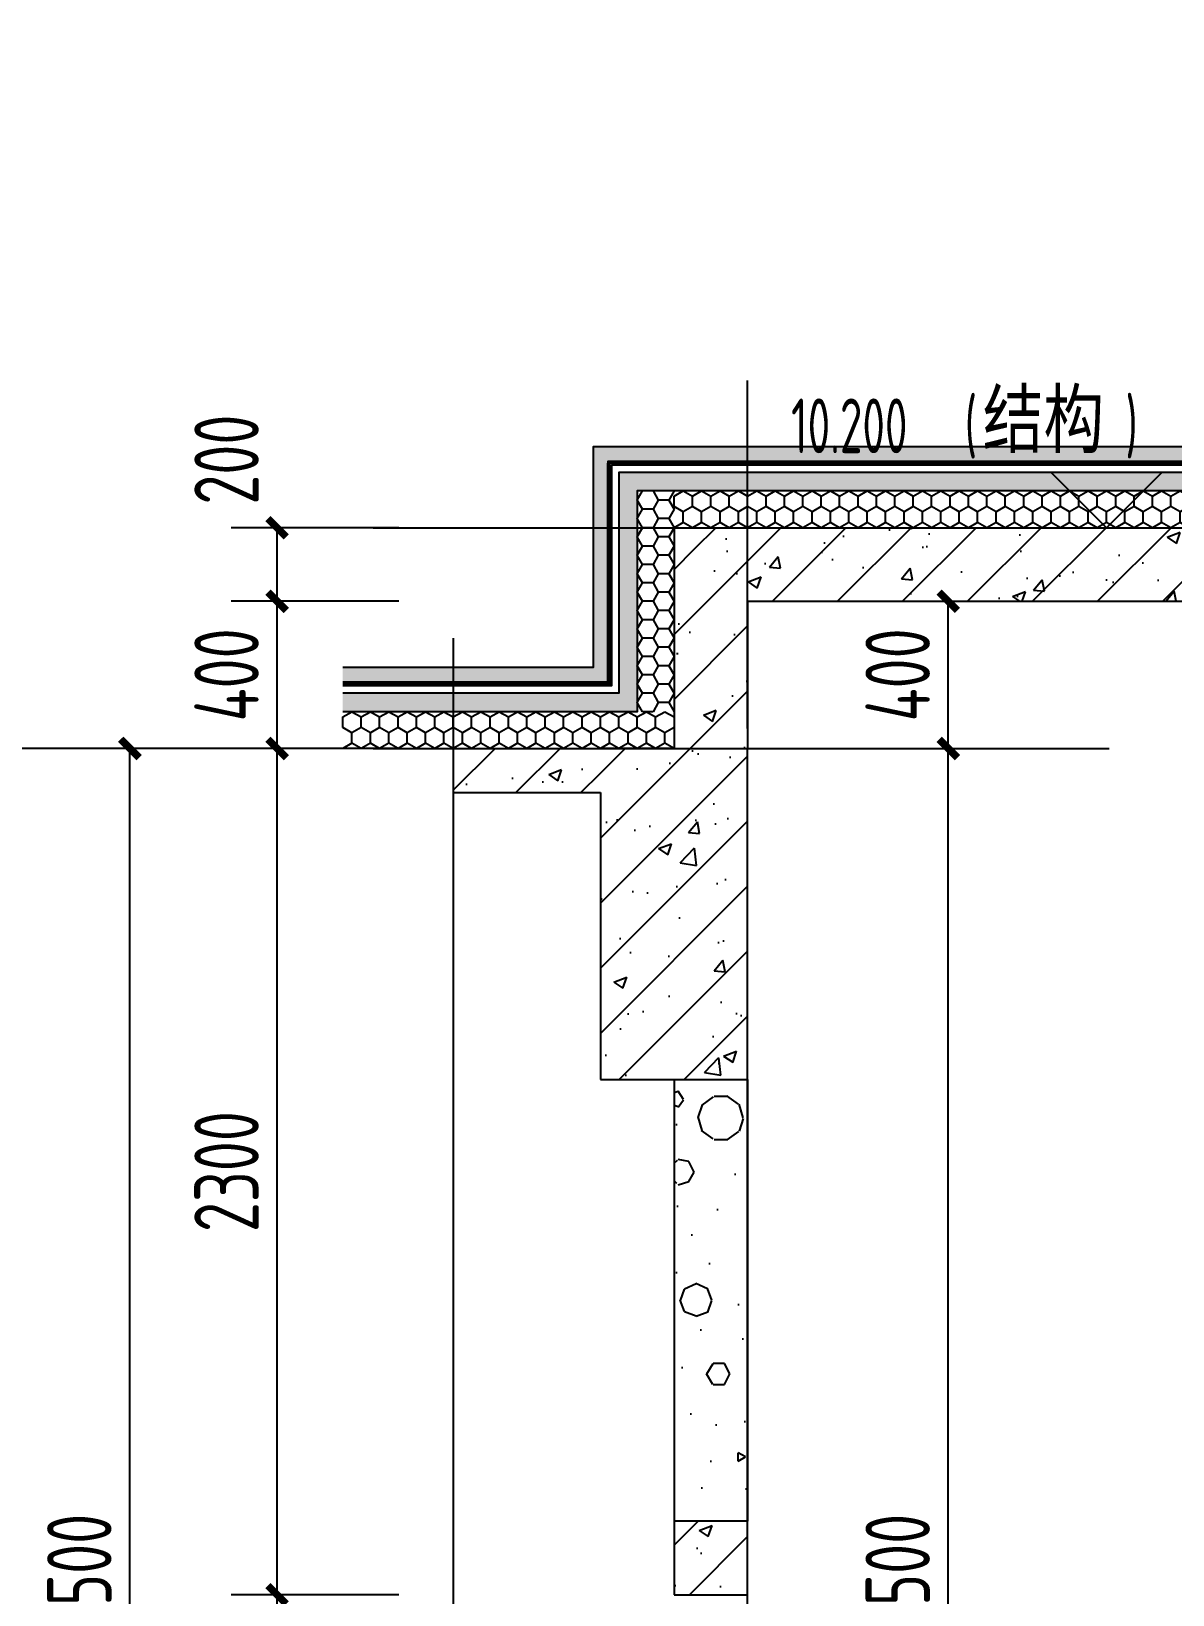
# Model space of a CAD drawing. Extents: x 116425 to 211028, y 11881 to 56060.
# Drawn here: x 201066 to 204167, y 38275 to 42525 of the extents above; entities that cross this region are included whole.
import ezdxf
from ezdxf.xclip import XClip

# ---------------------------------------------------------------- set-up
doc = ezdxf.new("R2010")
doc.units = 0
doc.header["$LTSCALE"] = 1000
doc.header["$MEASUREMENT"] = 0
doc.header["$XCLIPFRAME"] = 0
doc.linetypes.add('DOTE', pattern=[2.42, 2, -0.2, 0.02, -0.2])
doc.linetypes.add('X-104 13#平面$0$DOTE', pattern=[2.42, 2, -0.2, 0.02, -0.2])
for name, color, linetype in [('01-标注_尺寸', 124, 'Continuous'), ('01-标注_标高', 200, 'Continuous'), ('01-标注_符号', 200, 'Continuous'), ('02-TEXT_标注', 130, 'Continuous'), ('05-填充_天正', 14, 'Continuous'), ('13#楼幕墙$0$A-TECH_结构', 21, 'Continuous'), ('A-O_屋面', 201, 'Continuous'), ('A-O_防水层', 222, 'Continuous'), ('A-SUR_保温', 222, 'Continuous'), ('A_AXIS-轴线', 36, 'DOTE'), ('A_STR-砌块墙', 121, 'Continuous'), ('A_STR-砼墙', 51, 'Continuous'), ('A_STR-砼柱', 51, 'Continuous'), ('X-104 13#平面$0$A-TECH_结构', 21, 'Continuous'), ('X-104 13#平面$0$A_AXIS-轴线', 36, 'X-104 13#平面$0$DOTE')]:
    doc.layers.add(name, color=color, linetype=linetype)
doc.layers.add('X-104 13#平面$0$000套内', color=226, linetype='Continuous', lineweight=30, plot=False)
doc.styles.add('_TCH_DIM', font='ros1.shx', dxfattribs={"bigfont": 'jd.shx'})
doc.styles.add('_TCH_DIM_T3', font='ROS1', dxfattribs={"width": 0.8, "bigfont": 'JD'})
doc.dimstyles.new('_TCH_ARCH&&50', dxfattribs={"dimtxt": 175, "dimasz": 50, "dimexe": 125, "dimexo": 150, "dimgap": 50, "dimtad": 1, "dimdec": 0, "dimzin": 0, "dimdsep": 46, "dimtxsty": '_TCH_DIM_T3', "dimblk": 'ARCHTICK', "dimcen": 0.09, "dimclrt": 7, "dimazin": 2, "dimtfac": 1, "dimtdec": 0, "dimtix": 1, "dimtmove": 2, "dimatfit": 3, "dimfxl": 0, "dimtolj": 1, "dimtzin": 0, "dimarcsym": 0})
pattern_1 = [(45, (0, 0), (-88.38835, 88.38835), []), (50, (0, 0), (358.6301, -31.37607), [37.5, -412.5]), (355, (0, 0), (-69.37567, 376.09607), [30, -330]), (100.4514, (29.9, -2.6), (289.2547, 344.71977), [31.8701, -350.57106]), (46.1842, (0, 100), (533.6205, -82.7595), [56.25, -618.75]), (96.6356, (44.47, 93.1), (467.3314, 487.059), [47.8051, -525.8565]), (351.1842, (0, 100), (467.331, 487.0593), [45, -495]), (21, (50, 75), (298.45353, -201.30945), [37.5, -412.5]), (326, (50, 75), (121.65767, 362.575), [30, -330]), (71.4514, (74.87, 58.22), (420.1113, 161.26525), [31.8701, -350.57106]), (37.5, (0, 0), (6.07993, 166.44693), [0, -326, 0, -335, 0, -331.25]), (7.5, (0, 0), (131.53477, 197.20586), [0, -191, 0, -318.5, 0, -126.25]), (327.5, (-111.5, 0), (266.91122, -11.27744), [0, -125, 0, -390, 0, -517.5]), (317.5, (-161.5, 0), (291.59308, 50.0525), [0, -162.5, 0, -259, 0, -367.5])]

# ---------------------------------------------------------------- blocks, each defined once
blk = doc.blocks.new('13#楼幕墙')
at = {"layer": '13#楼幕墙$0$A-TECH_结构'}
blk.add_lwpolyline([(4402.3, 77600), (-600, 77600), (-600, 60000), (21800, 60000), (21800, 61600), (58100, 61600), (58100, 81220), (53261.3, 85280.2), (38100, 76526.8), (38100, 72300), (12409.7, 72300), (4402.3, 77600)], dxfattribs=at)
blk = doc.blocks.new('X-104 13#平面$0$轴网')
at = {"layer": 'X-104 13#平面$0$A_AXIS-轴线', "linetype": 'X-104 13#平面$0$DOTE'}
blk.add_line((60408.4, 18000), (-2925, 18000), dxfattribs=at)
blk = doc.blocks.new('X-104 13#平面')
at = {"layer": 'X-104 13#平面$0$000套内'}
blk.add_lwpolyline([(4100, 77750), (4100, 68700), (-750, 68700), (-750, 59850), (21950, 59850), (21950, 61450), (58250, 61450), (58250, 71300), (48400, 71300), (48400, 73450), (53400, 73450), (53400, 80500), (58250, 80500), (58250, 81290.1), (53289, 85452.6), (37950, 76613.3), (37950, 72450), (12454.9, 72450), (4447.4, 77750)], close=True, dxfattribs=at)
blk.add_blockref('X-104 13#平面$0$轴网', (0, 62400))
at = {"layer": 'X-104 13#平面$0$A-TECH_结构'}
blk.add_blockref('13#楼幕墙', (0, 0), dxfattribs=at)
blk = doc.blocks.new('_ArchTick')
at = {"color": 0, "linetype": 'ByBlock', "const_width": 0.4}
blk.add_lwpolyline([(-0.5, -0.5), (0.5, 0.5)], dxfattribs=at)
blk = doc.blocks.new('*D763')
at = {"layer": '01-标注_尺寸', "color": 0, "lineweight": -2, "transparency": 16777216}
for p, q in [((201995.2, 40575.4), (201209.1, 40575.4)), ((201334.1, 36075.4), (201334.1, 40575.4)), ((201995.2, 36075.4), (201209.1, 36075.4))]:
    blk.add_line(p, q, dxfattribs=at)
at = {"layer": 'Defpoints', "color": 0, "transparency": 16777216}
for p in [(201334.1, 40575.4), (202145.2, 40575.4), (202145.2, 36075.4)]:
    blk.add_point(p, dxfattribs=at)
at = {"layer": '01-标注_尺寸', "color": 0, "lineweight": -2, "transparency": 16777216, "xscale": 50, "yscale": 50, "zscale": 50}
for p, rotation in [((201334.1, 40575.4), 90), ((201334.1, 36075.4), 270)]:
    blk.add_blockref('_ArchTick', p, dxfattribs=dict(at, rotation=rotation))
at = {"layer": '01-标注_尺寸', "color": 7, "transparency": 16777216, "insert": (201196.6, 38325.4), "char_height": 175, "attachment_point": 5, "rotation": 90, "style": '_TCH_DIM_T3'}
blk.add_mtext('\\A1;4500', dxfattribs=at)
blk = doc.blocks.new('*D773')
at = {"layer": '01-标注_尺寸', "color": 0, "lineweight": -2, "transparency": 16777216}
for p, q in [((202064.6, 38275.4), (201609.1, 38275.4)), ((201734.1, 36075.4), (201734.1, 38275.4)), ((202064.6, 36075.4), (201609.1, 36075.4))]:
    blk.add_line(p, q, dxfattribs=at)
at = {"layer": 'Defpoints', "color": 0, "transparency": 16777216}
for p in [(201734.1, 38275.4), (202214.6, 38275.4), (202214.6, 36075.4)]:
    blk.add_point(p, dxfattribs=at)
at = {"layer": '01-标注_尺寸', "color": 0, "lineweight": -2, "transparency": 16777216, "xscale": 50, "yscale": 50, "zscale": 50}
for p, rotation in [((201734.1, 38275.4), 90), ((201734.1, 36075.4), 270)]:
    blk.add_blockref('_ArchTick', p, dxfattribs=dict(at, rotation=rotation))
at = {"layer": '01-标注_尺寸', "color": 7, "transparency": 16777216, "insert": (201596.6, 37175.4), "char_height": 175, "attachment_point": 5, "rotation": 90, "style": '_TCH_DIM_T3'}
blk.add_mtext('\\A1;2200', dxfattribs=at)
blk = doc.blocks.new('*D774')
at = {"layer": '01-标注_尺寸', "color": 0, "lineweight": -2, "transparency": 16777216}
for p, q in [((202064.6, 40575.4), (201609.1, 40575.4)), ((201734.1, 38275.4), (201734.1, 40575.4)), ((202064.6, 38275.4), (201609.1, 38275.4))]:
    blk.add_line(p, q, dxfattribs=at)
at = {"layer": 'Defpoints', "color": 0, "transparency": 16777216}
for p in [(201734.1, 40575.4), (202214.6, 40575.4), (202214.6, 38275.4)]:
    blk.add_point(p, dxfattribs=at)
at = {"layer": '01-标注_尺寸', "color": 0, "lineweight": -2, "transparency": 16777216, "xscale": 50, "yscale": 50, "zscale": 50}
for p, rotation in [((201734.1, 40575.4), 90), ((201734.1, 38275.4), 270)]:
    blk.add_blockref('_ArchTick', p, dxfattribs=dict(at, rotation=rotation))
at = {"layer": '01-标注_尺寸', "color": 7, "transparency": 16777216, "insert": (201596.6, 39425.4), "char_height": 175, "attachment_point": 5, "rotation": 90, "style": '_TCH_DIM_T3'}
blk.add_mtext('\\A1;2300', dxfattribs=at)
blk = doc.blocks.new('*D775')
at = {"layer": '01-标注_尺寸', "color": 0, "lineweight": -2, "transparency": 16777216}
for p, q in [((202064.6, 40975.4), (201609.1, 40975.4)), ((201734.1, 40575.4), (201734.1, 40975.4)), ((202064.6, 40575.4), (201609.1, 40575.4))]:
    blk.add_line(p, q, dxfattribs=at)
at = {"layer": 'Defpoints', "color": 0, "transparency": 16777216}
for p in [(201734.1, 40975.4), (202214.6, 40975.4), (202214.6, 40575.4)]:
    blk.add_point(p, dxfattribs=at)
at = {"layer": '01-标注_尺寸', "color": 0, "lineweight": -2, "transparency": 16777216, "xscale": 50, "yscale": 50, "zscale": 50}
for p, rotation in [((201734.1, 40975.4), 90), ((201734.1, 40575.4), 270)]:
    blk.add_blockref('_ArchTick', p, dxfattribs=dict(at, rotation=rotation))
at = {"layer": '01-标注_尺寸', "color": 7, "transparency": 16777216, "insert": (201596.6, 40775.4), "char_height": 175, "attachment_point": 5, "rotation": 90, "style": '_TCH_DIM_T3'}
blk.add_mtext('\\A1;400', dxfattribs=at)
blk = doc.blocks.new('*D776')
at = {"layer": '01-标注_尺寸', "color": 0, "lineweight": -2, "transparency": 16777216}
for p, q in [((202064.6, 41175.4), (201609.1, 41175.4)), ((201734.1, 40975.4), (201734.1, 41175.4)), ((202064.6, 40975.4), (201609.1, 40975.4))]:
    blk.add_line(p, q, dxfattribs=at)
at = {"layer": 'Defpoints', "color": 0, "transparency": 16777216}
for p in [(201734.1, 41175.4), (202214.6, 41175.4), (202214.6, 40975.4)]:
    blk.add_point(p, dxfattribs=at)
at = {"layer": '01-标注_尺寸', "color": 0, "lineweight": -2, "transparency": 16777216, "xscale": 50, "yscale": 50, "zscale": 50}
for p, rotation in [((201734.1, 41175.4), 90), ((201734.1, 40975.4), 270)]:
    blk.add_blockref('_ArchTick', p, dxfattribs=dict(at, rotation=rotation))
at = {"layer": '01-标注_尺寸', "color": 7, "transparency": 16777216, "insert": (201596.6, 41360.4), "char_height": 175, "attachment_point": 5, "rotation": 90, "style": '_TCH_DIM_T3'}
blk.add_mtext('\\A1;200', dxfattribs=at)
blk = doc.blocks.new('*D874')
at = {"layer": '01-标注_尺寸', "color": 0, "lineweight": -2, "transparency": 16777216}
for p, q in [((203162.5, 40575.4), (203682.7, 40575.4)), ((203557.7, 36075.4), (203557.7, 40575.4)), ((203162.5, 36075.4), (203682.7, 36075.4))]:
    blk.add_line(p, q, dxfattribs=at)
at = {"layer": 'Defpoints', "color": 0, "transparency": 16777216}
for p in [(203012.5, 40575.4), (203557.7, 40575.4), (203012.5, 36075.4)]:
    blk.add_point(p, dxfattribs=at)
at = {"layer": '01-标注_尺寸', "color": 0, "lineweight": -2, "transparency": 16777216, "xscale": 50, "yscale": 50, "zscale": 50}
for p, rotation in [((203557.7, 40575.4), 90), ((203557.7, 36075.4), 270)]:
    blk.add_blockref('_ArchTick', p, dxfattribs=dict(at, rotation=rotation))
at = {"layer": '01-标注_尺寸', "color": 7, "transparency": 16777216, "insert": (203420.2, 38325.4), "char_height": 175, "attachment_point": 5, "rotation": 90, "style": '_TCH_DIM_T3'}
blk.add_mtext('\\A1;4500', dxfattribs=at)
blk = doc.blocks.new('*D875')
at = {"layer": '01-标注_尺寸', "color": 0, "lineweight": -2, "transparency": 16777216}
for p, q in [((203162.5, 40975.4), (203682.7, 40975.4)), ((203557.7, 40575.4), (203557.7, 40975.4)), ((203162.5, 40575.4), (203682.7, 40575.4))]:
    blk.add_line(p, q, dxfattribs=at)
at = {"layer": 'Defpoints', "color": 0, "transparency": 16777216}
for p in [(203012.5, 40975.4), (203557.7, 40975.4), (203012.5, 40575.4)]:
    blk.add_point(p, dxfattribs=at)
at = {"layer": '01-标注_尺寸', "color": 0, "lineweight": -2, "transparency": 16777216, "xscale": 50, "yscale": 50, "zscale": 50}
for p, rotation in [((203557.7, 40975.4), 90), ((203557.7, 40575.4), 270)]:
    blk.add_blockref('_ArchTick', p, dxfattribs=dict(at, rotation=rotation))
at = {"layer": '01-标注_尺寸', "color": 7, "transparency": 16777216, "insert": (203420.2, 40775.4), "char_height": 175, "attachment_point": 5, "rotation": 90, "style": '_TCH_DIM_T3'}
blk.add_mtext('\\A1;400', dxfattribs=at)
blk = doc.blocks.new('$LinePat$聚苯板')
at = {"color": 0}
for p, q in [((14.8, -8.6), (0, 0)), ((29.7, 0), (14.8, -8.6)), ((14.8, -8.6), (14.8, -25.7)), ((14.8, -25.7), (0, -34.3)), ((0, -34.3), (0, -51.4)), ((29.7, -34.3), (14.8, -25.7)), ((0, -51.4), (14.8, -60)), ((14.8, -60), (29.7, -51.4))]:
    blk.add_line(p, q, dxfattribs=at)
blk = doc.blocks.new('$LinePat$防水层2')
at = {"color": 0}
blk.add_line((0, 0), (600, 0), dxfattribs=at)
blk.add_solid([(150, 0), (450, 0), (150, -100), (450, -100)], dxfattribs=at)

msp = doc.modelspace()

# ---------------------------------------------------------------- hatches: boundary and pattern name
at = {"layer": '05-填充_天正'}
h = msp.add_hatch(dxfattribs=at)
h.set_pattern_fill('钢筋混凝土', color=256, scale=50, style=0)
h.set_pattern_definition(pattern_1)
h.paths.add_polyline_path([(202812.5, 41175.4), (203012.5, 40975.4), (204962.5, 40975.4), (205162.5, 41175.4)])
h = msp.add_hatch(dxfattribs=at)
h.set_pattern_fill('钢筋混凝土', color=256, scale=50, style=0)
h.set_pattern_definition(pattern_1)
h.paths.add_polyline_path([(202812.5, 40575.4), (203012.5, 40575.4), (203012.5, 40975.4), (202812.5, 41175.4)])
h = msp.add_hatch(dxfattribs=at)
h.set_pattern_fill('钢筋混凝土', color=256, scale=50, style=0)
h.set_pattern_definition(pattern_1)
h.paths.add_polyline_path([(202612.5, 40455.4), (202612.5, 40575.4), (202212.5, 40575.4), (202212.5, 40455.4)])
h = msp.add_hatch(dxfattribs=at)
h.set_pattern_fill('钢筋混凝土', color=256, scale=50, style=0)
h.set_pattern_definition(pattern_1)
h.paths.add_polyline_path([(202612.5, 39675.4), (203012.5, 39675.4), (203012.5, 40575.4), (202612.5, 40575.4)])
h = msp.add_hatch(dxfattribs=at)
h.set_pattern_fill('加气混凝土', color=256, scale=50, style=0)
h.set_pattern_definition([(0, (177, -183), (300, 600), [0, -600]), (0, (-174, -264), (300, 600), [0, -600]), (0, (21, -270), (300, 600), [0, -600]), (0, (234, -93), (300, 600), [0, -600]), (0, (-15, -300), (300, 600), [0, -600]), (0, (294, 285), (300, 600), [0, -600]), (0, (111, 237), (300, 600), [0, -600]), (0, (207, 162), (300, 600), [0, -600]), (0, (-282, 150), (300, 600), [0, -600]), (0, (12, 123), (300, 600), [0, -600]), (0, (-102, -30), (300, 600), [0, -600]), (0, (-96, -255), (300, 600), [0, -600]), (0, (129, -279), (300, 600), [0, -600]), (0, (294, -15), (300, 600), [0, -600]), (0, (-267, -108), (300, 600), [0, -600]), (0, (-216, -6), (300, 600), [0, -600]), (0, (18, -48), (300, 600), [0, -600]), (0, (-66, -135), (300, 600), [0, -600]), (0, (-114, 63), (300, 600), [0, -600]), (0, (-39, 288), (300, 600), [0, -600]), (0, (-243, -234), (300, 600), [0, -600]), (0, (87, 165), (300, 600), [0, -600]), (0, (-192, 174), (300, 600), [0, -600]), (0, (-240, 252), (300, 600), [0, -600]), (130.601294, (257.143, 97.143), (-1499.9999834, 1800.000008), [26.3416, -11037.111]), (18.43495, (214.29, 108.57), (1499.999994, 599.999996), [27.1052, -3767.6279]), (90, (214.3, 82.86), (300, 600), [25.7143, -1174.2857]), (161.56505, (240, 74.29), (-1500.000008, 599.999955), [27.1052, -3767.6279]), (53.1301, (240, 74.29), (300, 600), [28.5714, -2971.4285]), (135, (262.86, -231.43), (-300.00004, 599.99996), [24.2437, -1672.8126]), (45, (228.57, -231.43), (300, 600), [24.2437, -1672.8126]), (135, (245.71, -248.57), (-300.00004, 599.99996), [24.2437, -1672.8126]), (45, (245.71, -248.57), (300, 600), [24.2437, -1672.8126]), (116.56505, (-25.7, 171.43), (-5e-05, 1200), [31.9438, -638.8765]), (180, (-40, 200), (-300, 600), [34.2857, -565.7142]), (63.43495, (-88.57, 171.43), (3e-06, 1200), [31.9438, -638.8765]), (116.56505, (-74.3, 142.86), (-5e-05, 1200), [31.9438, -638.8765]), (0, (-74.3, 142.86), (300, 600), [34.2857, -565.7142]), (63.43495, (-40, 142.86), (3e-06, 1200), [31.9438, -638.8765]), (107.102728, (200, -31.429), (-899.9999656, 3000.0000048), [38.8613, -16282.9025]), (143.972626, (188.57, 5.714), (-5699.999928, 4199.999995), [38.8613, -8122.02]), (180, (157.14, 28.6), (-300, 600), [37.1429, -562.8571]), (36.027373, (88.57, 5.714), (5699.999958, 4199.999955), [38.8613, -8122.02]), (71.56505, (77.14, -28.57), (900.000005, 2999.999995), [36.1403, -3758.5928]), (107.102728, (88.571, -65.714), (-899.9999656, 3000.0000048), [38.8613, -16282.9025]), (143.972626, (120, -88.57), (-5699.999928, 4199.999995), [38.8613, -8122.02]), (0, (120, -88.6), (300, 600), [37.1429, -562.8571]), (36.027373, (157.143, -88.57), (5699.999958, 4199.999955), [38.8613, -8122.02]), (71.56505, (188.57, -65.71), (900.000005, 2999.999995), [36.1403, -3758.5928]), (150.25512, (205.714, 248.57), (-900.000002, 599.999993), [23.035, -4814.3196]), (90, (185.7, 237.14), (300, 600), [22.8571, -1177.1427]), (29.74488, (185.714, 237.14), (900, 599.999997), [23.035, -4814.3196]), (116.56505, (65.7, -177.14), (-5e-05, 1200), [31.9438, -638.8765]), (168.690067, (51.43, -148.57), (-2700.000002, 599.999985), [29.1373, -6089.6855]), (41.185925, (0, -162.857), (7499.9999546, 6599.9999423), [30.3718, -12725.802]), (90, (0, -191.43), (300, 600), [28.5714, -1171.4285]), (138.814074, (22.857, -211.429), (-7499.9998667, 6600.000042), [30.3718, -12725.802]), (16.699244, (22.857, -211.429), (9899.9999255, 2999.9999686), [29.8295, -12498.5375]), (60.945396, (51.43, -202.857), (299.999999, 599.9999947), [29.4161, -12325.3395]), (109.983106, (-185.714, 74.286), (-1500.0000056, 4199.999989), [33.442, -14012.1975]), (155.556045, (-197.143, 105.714), (-3900.000015, 1799.9999626), [34.523, -14465.1315]), (24.443955, (-260, 105.714), (3900.000002, 1799.9999913), [34.523, -14465.1315]), (70.016893, (-271.429, 74.286), (1500.0000045, 4199.9999896), [33.442, -14012.1975]), (109.983106, (-260, 42.857), (-1500.0000056, 4199.999989), [33.442, -14012.1975]), (160.016893, (-228.57, 31.43), (-1500.000001, 599.999973), [33.442, -6989.3775]), (19.983107, (-228.57, 31.43), (1499.999992, 599.999999), [33.442, -6989.3775]), (70.016893, (-197.143, 42.857), (1500.0000045, 4199.9999896), [33.442, -14012.1975]), (122.005383, (37.14, 20), (-300.00004, 599.99997), [26.9542, -5633.434]), (18.43495, (-2.86, 34.29), (1499.999994, 599.999996), [27.1052, -3767.6279]), (90, (-2.86, 8.57), (300, 600), [25.7143, -1174.2857]), (161.56505, (22.86, 0), (-1500.000008, 599.999955), [27.1052, -3767.6279]), (54.462322, (22.857, 0), (2099.999997, 2999.9999955), [24.578, -10298.2115]), (116.56505, (-137.14, -125.7), (-5e-05, 1200), [31.9438, -638.8765]), (180, (-151.4, -97.14), (-300, 600), [31.4286, -568.5714]), (59.036243, (-200, -125.714), (300.000001, 599.999997), [33.3197, -6963.822]), (120.963756, (-182.857, -154.286), (-300.000041, 599.999972), [33.3197, -6963.822]), (0, (-182.86, -154.3), (300, 600), [31.4286, -568.5714]), (63.43495, (-151.43, -154.3), (3e-06, 1200), [31.9438, -638.8765])])
h.paths.add_polyline_path([(202812.5, 38475.4), (203012.5, 38475.4), (203012.5, 39675.4), (202812.5, 39675.4)])
h = msp.add_hatch(dxfattribs=at)
h.set_pattern_fill('钢筋混凝土', color=256, scale=50, style=0)
h.set_pattern_definition(pattern_1)
h.paths.add_polyline_path([(202812.5, 38275.4), (203012.5, 38275.4), (203012.5, 38475.4), (202812.5, 38475.4)])
at = {"layer": 'A-SUR_保温'}
h = msp.add_hatch(dxfattribs=at)
h.set_pattern_fill('混凝土', color=26, scale=15)
h.set_pattern_definition([(50, (-85558.14, 169469.455), (107.589027, -9.41282), [11.25, -123.75]), (355, (-85558.14, 169469.45), (-20.8127, 112.82882), [9, -99]), (100.4514, (-85549.18, 169468.67), (86.776407, 103.41593), [9.56103, -105.171317]), (46.1842, (-85558.14, 169499.45), (160.08616, -24.82785), [16.875, -185.625]), (96.6356, (-85544.8, 169497.39), (140.199406, 146.11768), [14.34154, -157.75695]), (351.1842, (-85558.14, 169499.45), (140.19929, 146.11779), [13.5, -148.5]), (21, (-85543.14, 169491.955), (89.536058, -60.392834), [11.25, -123.75]), (326, (-85543.14, 169491.95), (36.4973, 108.772507), [9, -99]), (71.4514, (-85535.68, 169486.92), (126.033394, 48.379575), [9.56103, -105.171317]), (37.5, (-85558.144, 169469.455), (1.8239783, 49.934078), [0, -97.8, 0, -100.5, 0, -99.375]), (7.5, (-85558.144, 169469.455), (39.460431, 59.161757), [0, -57.3, 0, -95.55, 0, -37.875]), (327.5, (-85591.594, 169469.455), (80.0733654, -3.383231), [0, -37.5, 0, -117, 0, -155.25]), (317.5, (-85606.594, 169469.455), (87.477925, 15.015747), [0, -48.75, 0, -77.7, 0, -110.25])])
h.paths.add_polyline_path([(205762.5, 40755.4), (205762.5, 40795.4), (205382.5, 40795.4), (205382.5, 41395.4), (202592.5, 41395.4), (202592.5, 40795.4), (201912.5, 40795.4), (201912.5, 40755.4), (202632.5, 40755.4), (202632.5, 41355.4), (205342.5, 41355.4), (205342.5, 40755.4)])
h = msp.add_hatch(dxfattribs=at)
h.set_pattern_fill('加气混凝土', color=26, scale=20)
h.set_pattern_definition([(0, (-85487.34, 169396.25), (120, 240), [0, -240]), (0, (-85627.74, 169363.85), (120, 240), [0, -240]), (0, (-85549.74, 169361.45), (120, 240), [0, -240]), (0, (-85464.54, 169432.25), (120, 240), [0, -240]), (0, (-85564.14, 169349.45), (120, 240), [0, -240]), (0, (-85440.54, 169583.45), (120, 240), [0, -240]), (0, (-85513.74, 169564.25), (120, 240), [0, -240]), (0, (-85475.34, 169534.25), (120, 240), [0, -240]), (0, (-85670.94, 169529.45), (120, 240), [0, -240]), (0, (-85553.34, 169518.65), (120, 240), [0, -240]), (0, (-85598.94, 169457.45), (120, 240), [0, -240]), (0, (-85596.54, 169367.45), (120, 240), [0, -240]), (0, (-85506.54, 169357.85), (120, 240), [0, -240]), (0, (-85440.54, 169463.45), (120, 240), [0, -240]), (0, (-85664.94, 169426.25), (120, 240), [0, -240]), (0, (-85644.54, 169467.05), (120, 240), [0, -240]), (0, (-85550.94, 169450.25), (120, 240), [0, -240]), (0, (-85584.54, 169415.45), (120, 240), [0, -240]), (0, (-85603.74, 169494.65), (120, 240), [0, -240]), (0, (-85573.74, 169584.65), (120, 240), [0, -240]), (0, (-85655.34, 169375.85), (120, 240), [0, -240]), (0, (-85523.34, 169535.45), (120, 240), [0, -240]), (0, (-85634.94, 169539.05), (120, 240), [0, -240]), (0, (-85654.14, 169570.25), (120, 240), [0, -240]), (130.601294, (-85455.287, 169508.312), (-599.99999337, 720.00000315), [10.53662, -4414.8444]), (18.434949, (-85472.43, 169512.884), (599.999998, 239.9999982), [10.8421, -1507.05116]), (90, (-85472.43, 169502.6), (120, 240), [10.28571, -469.71426]), (161.565051, (-85462.144, 169499.17), (-600.000003, 239.999982), [10.8421, -1507.05116]), (53.130102, (-85462.144, 169499.17), (120, 240), [11.42857, -1188.5714]), (135, (-85453, 169376.88), (-120.000015, 239.999984), [9.69746, -669.12504]), (45, (-85466.715, 169376.88), (120, 240), [9.69746, -669.12504]), (135, (-85459.86, 169370.03), (-120.000015, 239.999984), [9.69746, -669.12504]), (45, (-85459.86, 169370.03), (120, 240), [9.69746, -669.12504]), (116.56505, (-85568.43, 169538.03), (-2e-05, 479.99999), [12.77753, -255.5506]), (180, (-85574.14, 169549.45), (-120, 240), [13.71429, -226.2857]), (63.43495, (-85593.57, 169538.03), (1e-06, 480), [12.77753, -255.5506]), (116.56505, (-85587.86, 169526.6), (-2e-05, 479.99999), [12.77753, -255.5506]), (0, (-85587.86, 169526.6), (120, 240), [13.71429, -226.2857]), (63.43495, (-85574.14, 169526.6), (1e-06, 480), [12.77753, -255.5506]), (107.102728, (-85478.144, 169456.8835), (-359.99998624, 1200.00000194), [15.54454, -6513.161]), (143.972626, (-85482.715, 169471.74), (-2279.9999711, 1679.9999981), [15.54454, -3248.808]), (180, (-85495.29, 169480.88), (-120, 240), [14.85714, -225.14284]), (36.027373, (-85522.715, 169471.74), (2279.99998315, 1679.9999819), [15.54454, -3248.808]), (71.565051, (-85527.287, 169458.026), (360.000002, 1199.999998), [14.45613, -1503.43712]), (107.102728, (-85522.715, 169443.169), (-359.99998624, 1200.00000194), [15.54454, -6513.161]), (143.972626, (-85510.144, 169434.026), (-2279.9999711, 1679.9999981), [15.54454, -3248.808]), (0, (-85510.14, 169434.03), (120, 240), [14.85714, -225.14284]), (36.027373, (-85495.287, 169434.026), (2279.99998315, 1679.9999819), [15.54454, -3248.808]), (71.565051, (-85482.715, 169443.17), (360.000002, 1199.999998), [14.45613, -1503.43712]), (150.255118, (-85475.858, 169568.884), (-360.0000009, 239.999997), [9.214, -1925.72784]), (90, (-85483.86, 169564.31), (120, 240), [9.14286, -470.8571]), (29.744881, (-85483.858, 169564.312), (360.0000002, 239.999999), [9.214, -1925.72784]), (116.56505, (-85531.86, 169398.6), (-2e-05, 479.99999), [12.77753, -255.5506]), (168.690067, (-85537.573, 169410.026), (-1080.0000008, 239.999994), [11.6549, -2435.8742]), (41.185925, (-85558.144, 169404.312), (2999.99998182, 2639.9999769), [12.14874, -5090.3208]), (90, (-85558.14, 169392.88), (120, 240), [11.42857, -468.5714]), (138.814074, (-85549.001, 169384.884), (-2999.99994668, 2640.0000168), [12.14874, -5090.3208]), (16.699244, (-85549.001, 169384.884), (3959.9999702, 1199.99998743), [11.93178, -4999.415]), (60.945396, (-85537.573, 169388.312), (119.9999997, 239.99999788), [11.76643, -4930.1358]), (109.983106, (-85632.43, 169499.169), (-600.00000226, 1679.99999555), [13.3768, -5604.879]), (155.556045, (-85637.001, 169511.741), (-1560.00000595, 719.99998504), [13.8092, -5786.0526]), (24.4439547, (-85662.144, 169511.741), (1560.00000078, 719.99999654), [13.8092, -5786.0526]), (70.0168934, (-85666.715, 169499.169), (600.0000018, 1679.99999583), [13.3768, -5604.879]), (109.983106, (-85662.144, 169486.598), (-600.00000226, 1679.99999555), [13.3768, -5604.879]), (160.016893, (-85649.573, 169482.026), (-600.0000004, 239.9999891), [13.3768, -2795.751]), (19.9831065, (-85649.573, 169482.026), (599.9999967, 239.9999996), [13.3768, -2795.751]), (70.0168934, (-85637.001, 169486.598), (600.0000018, 1679.99999583), [13.3768, -5604.879]), (122.005383, (-85543.287, 169477.455), (-120.0000161, 239.9999877), [10.7817, -2253.3736]), (18.434949, (-85559.287, 169483.17), (599.999998, 239.9999982), [10.8421, -1507.05116]), (90, (-85559.29, 169472.88), (120, 240), [10.28571, -469.71426]), (161.565051, (-85549, 169469.455), (-600.000003, 239.999982), [10.8421, -1507.05116]), (54.462322, (-85549.001, 169469.455), (839.9999988, 1199.9999982), [9.83123, -4119.2846]), (116.56505, (-85613, 169419.17), (-2e-05, 479.99999), [12.77753, -255.5506]), (180, (-85618.72, 169430.6), (-120, 240), [12.57143, -227.42856]), (59.0362434, (-85638.144, 169419.17), (120.0000004, 239.9999988), [13.3279, -2785.5288]), (120.963756, (-85631.287, 169407.74), (-120.0000164, 239.999989), [13.3279, -2785.5288]), (0, (-85631.29, 169407.74), (120, 240), [12.57143, -227.42856]), (63.43495, (-85618.72, 169407.74), (1e-06, 480), [12.77753, -255.5506])])
h.paths.add_polyline_path([(205762.5, 40675.4), (205762.5, 40725.4), (205312.5, 40725.4), (205312.5, 41325.4), (202662.5, 41325.4), (202662.5, 40725.4), (201912.5, 40725.4), (201912.5, 40675.4), (202712.5, 40675.4), (202712.5, 41275.4), (205262.5, 41275.4), (205262.5, 40675.4)])

# ---------------------------------------------------------------- linework, layer by layer
at = {"layer": '01-标注_标高'}
for p, q in [((204137.5, 41325.4), (203145.7, 41325.4)), ((203987.5, 41175.4), (203837.5, 41325.4)), ((203987.5, 41175.4), (204137.5, 41325.4)), ((201209.1, 40575.4), (200709.1, 40575.4))]:
    msp.add_line(p, q, dxfattribs=at)
at = {"layer": '01-标注_符号'}
msp.add_lwpolyline([(202212.5, 40875.4), (202212.5, 30771.6), (202317.5, 30733.4), (202107.5, 30696.4), (202212.5, 30659.1), (202212.5, 20555.4)], dxfattribs=at)
at = {"layer": 'A-O_屋面'}
for points in [[(205762.5, 40795.4), (205382.5, 40795.4), (205382.5, 41395.4), (202592.5, 41395.4), (202592.5, 40795.4), (201912.5, 40795.4)], [(205762.5, 40755.4), (205342.5, 40755.4), (205342.5, 41355.4), (202632.5, 41355.4), (202632.5, 40755.4), (201912.5, 40755.4)], [(205762.5, 40750.4), (205337.5, 40750.4), (205337.5, 41350.4), (202637.5, 41350.4), (202637.5, 40750.4), (201912.5, 40750.4)], [(205762.5, 40745.4), (205332.5, 40745.4), (205332.5, 41345.4), (202642.5, 41345.4), (202642.5, 40745.4), (201912.5, 40745.4)], [(205762.5, 40725.4), (205312.5, 40725.4), (205312.5, 41325.4), (202662.5, 41325.4), (202662.5, 40725.4), (201912.5, 40725.4)], [(205762.5, 40675.4), (205262.5, 40675.4), (205262.5, 41275.4), (202712.5, 41275.4), (202712.5, 40675.4), (201912.5, 40675.4)]]:
    msp.add_lwpolyline(points, dxfattribs=at)
at = {"layer": 'A_AXIS-轴线'}
for p, q in [((203012.5, 18849.5), (203012.5, 41575.4)), ((201995.2, 41175.4), (205762.5, 41175.4)), ((201995.2, 40575.4), (205762.5, 40575.4))]:
    msp.add_line(p, q, dxfattribs=at)
at = {"layer": 'A_STR-砌块墙'}
for p, q in [((202812.5, 39675.4), (202812.5, 38475.4)), ((203012.5, 39675.4), (203012.5, 38475.4))]:
    msp.add_line(p, q, dxfattribs=at)
at = {"layer": 'A_STR-砼墙'}
for p, q in [((202812.5, 41175.4), (205162.5, 41175.4)), ((202812.5, 41175.4), (202812.5, 40575.4)), ((203012.5, 40975.4), (204962.5, 40975.4)), ((203012.5, 40975.4), (203012.5, 40575.4)), ((202212.5, 40575.4), (202612.5, 40575.4)), ((202212.5, 40575.4), (202212.5, 40455.4)), ((202212.5, 40455.4), (202612.5, 40455.4))]:
    msp.add_line(p, q, dxfattribs=at)
at = {"layer": 'A_STR-砼柱'}
for p, q in [((202812.5, 40575.4), (202612.5, 40575.4)), ((203012.5, 39675.4), (203012.5, 40575.4)), ((202612.5, 40455.4), (202612.5, 39675.4)), ((202612.5, 39675.4), (203012.5, 39675.4)), ((203012.5, 38475.4), (202812.5, 38475.4)), ((202812.5, 38475.4), (202812.5, 38275.4)), ((203012.5, 38275.4), (203012.5, 38475.4)), ((202812.5, 38275.4), (203012.5, 38275.4))]:
    msp.add_line(p, q, dxfattribs=at)

# ---------------------------------------------------------------- block references
ref = msp.add_blockref('X-104 13#平面', (144576.5, -38678.8))
XClip(ref).set_block_clipping_path([(47300.0000000066, 70599.9999999998), (54100.0000000072, 81199.9999999998)])
at = {"layer": 'A-O_防水层'}
for p, xscale, yscale, zscale, rotation in [((202632.5, 41320.4), 0.0499999999993585, 0.0499999999993585, 0.0499999999993585, 90.00000000055583), ((202637.5, 41315.4), 0.04999999999935487, 0.04999999999935487, 0.04999999999935487, 90.00000000055583), ((202632.5, 41290.4), 0.0499999999993585, 0.0499999999993585, 0.0499999999993585, 90.00000000055583), ((202637.5, 41285.4), 0.04999999999935487, 0.04999999999935487, 0.04999999999935487, 90.00000000055583), ((202632.5, 41260.4), 0.0499999999993585, 0.0499999999993585, 0.0499999999993585, 90.00000000055583), ((202632.5, 41230.4), 0.0499999999993585, 0.0499999999993585, 0.0499999999993585, 90.00000000055583), ((202637.5, 41255.4), 0.04999999999935487, 0.04999999999935487, 0.04999999999935487, 90.00000000055583), ((202632.5, 41200.4), 0.0499999999993585, 0.0499999999993585, 0.0499999999993585, 90.00000000055583), ((202637.5, 41225.4), 0.04999999999935487, 0.04999999999935487, 0.04999999999935487, 90.00000000055583), ((202637.5, 41195.4), 0.04999999999935487, 0.04999999999935487, 0.04999999999935487, 90.00000000055583), ((202632.5, 41170.4), 0.0499999999993585, 0.0499999999993585, 0.0499999999993585, 90.00000000055583), ((202637.5, 41165.4), 0.04999999999935487, 0.04999999999935487, 0.04999999999935487, 90.00000000055583), ((202632.5, 41140.4), 0.0499999999993585, 0.0499999999993585, 0.0499999999993585, 90.00000000055583), ((202632.5, 41110.4), 0.0499999999993585, 0.0499999999993585, 0.0499999999993585, 90.00000000055583), ((202637.5, 41135.4), 0.04999999999935487, 0.04999999999935487, 0.04999999999935487, 90.00000000055583), ((202637.5, 41105.4), 0.04999999999935487, 0.04999999999935487, 0.04999999999935487, 90.00000000055583), ((202632.5, 41080.4), 0.0499999999993585, 0.0499999999993585, 0.0499999999993585, 90.00000000055583), ((202637.5, 41075.4), 0.04999999999935487, 0.04999999999935487, 0.04999999999935487, 90.00000000055583), ((202632.5, 41050.4), 0.0499999999993585, 0.0499999999993585, 0.0499999999993585, 90.00000000055583), ((202632.5, 41020.4), 0.0499999999993585, 0.0499999999993585, 0.0499999999993585, 90.00000000055583), ((202637.5, 41045.4), 0.04999999999935487, 0.04999999999935487, 0.04999999999935487, 90.00000000055583), ((202632.5, 40990.4), 0.0499999999993585, 0.0499999999993585, 0.0499999999993585, 90.00000000055583), ((202637.5, 41015.4), 0.04999999999935487, 0.04999999999935487, 0.04999999999935487, 90.00000000055583), ((202637.5, 40985.4), 0.04999999999935487, 0.04999999999935487, 0.04999999999935487, 90.00000000055583), ((202632.5, 40960.4), 0.0499999999993585, 0.0499999999993585, 0.0499999999993585, 90.00000000055583), ((202637.5, 40955.4), 0.04999999999935487, 0.04999999999935487, 0.04999999999935487, 90.00000000055583), ((202632.5, 40930.4), 0.0499999999993585, 0.0499999999993585, 0.0499999999993585, 90.00000000055583), ((202632.5, 40900.4), 0.0499999999993585, 0.0499999999993585, 0.0499999999993585, 90.00000000055583), ((202637.5, 40925.4), 0.04999999999935487, 0.04999999999935487, 0.04999999999935487, 90.00000000055583), ((202637.5, 40895.4), 0.04999999999935487, 0.04999999999935487, 0.04999999999935487, 90.00000000055583), ((202632.5, 40870.4), 0.0499999999993585, 0.0499999999993585, 0.0499999999993585, 90.00000000055583), ((202637.5, 40865.4), 0.04999999999935487, 0.04999999999935487, 0.04999999999935487, 90.00000000055583), ((202632.5, 40840.4), 0.0499999999993585, 0.0499999999993585, 0.0499999999993585, 90.00000000055583), ((202632.5, 40810.4), 0.0499999999993585, 0.0499999999993585, 0.0499999999993585, 90.00000000055583), ((202637.5, 40835.4), 0.04999999999935487, 0.04999999999935487, 0.04999999999935487, 90.00000000055583), ((202637.5, 40805.4), 0.04999999999935487, 0.04999999999935487, 0.04999999999935487, 90.00000000055583), ((202632.5, 40780.4), 0.0499999999993585, 0.0499999999993585, 0.0499999999993585, 90.00000000055583), ((202637.5, 40775.4), 0.04999999999935487, 0.04999999999935487, 0.04999999999935487, 90.00000000055583), ((201912.5, 40755.4), 0.05034722222240008, 0.05, 0.05, 4.761076098422835e-10), ((201912.5, 40750.4), 0.0506944444446223, 0.05, 0.05, 4.762730234450792e-10), ((201942.7, 40755.4), 0.05034722222240008, 0.05, 0.05, 4.761076098422835e-10), ((201942.9, 40750.4), 0.0506944444446223, 0.05, 0.05, 4.762730234450792e-10), ((201972.9, 40755.4), 0.05034722222240008, 0.05, 0.05, 4.761076098422835e-10), ((201973.3, 40750.4), 0.0506944444446223, 0.05, 0.05, 4.762730234450792e-10), ((202003.1, 40755.4), 0.05034722222240008, 0.05, 0.05, 4.761076098422835e-10), ((202003.7, 40750.4), 0.0506944444446223, 0.05, 0.05, 4.762730234450792e-10), ((202033.3, 40755.4), 0.05034722222240008, 0.05, 0.05, 4.761076098422835e-10), ((202034.1, 40750.4), 0.0506944444446223, 0.05, 0.05, 4.762730234450792e-10), ((202063.5, 40755.4), 0.05034722222240008, 0.05, 0.05, 4.761076098422835e-10), ((202064.6, 40750.4), 0.0506944444446223, 0.05, 0.05, 4.762730234450792e-10), ((202093.7, 40755.4), 0.05034722222240008, 0.05, 0.05, 4.761076098422835e-10), ((202095, 40750.4), 0.0506944444446223, 0.05, 0.05, 4.762730234450792e-10), ((202123.9, 40755.4), 0.05034722222240008, 0.05, 0.05, 4.761076098422835e-10), ((202125.4, 40750.4), 0.0506944444446223, 0.05, 0.05, 4.762730234450792e-10), ((202154.1, 40755.4), 0.05034722222240008, 0.05, 0.05, 4.761076098422835e-10), ((202155.8, 40750.4), 0.0506944444446223, 0.05, 0.05, 4.762730234450792e-10), ((202184.4, 40755.4), 0.05034722222240008, 0.05, 0.05, 4.761076098422835e-10), ((202186.2, 40750.4), 0.0506944444446223, 0.05, 0.05, 4.762730234450792e-10), ((202214.6, 40755.4), 0.05034722222240008, 0.05, 0.05, 4.761076098422835e-10), ((202216.6, 40750.4), 0.0506944444446223, 0.05, 0.05, 4.762730234450792e-10), ((202244.8, 40755.4), 0.05034722222240008, 0.05, 0.05, 4.761076098422835e-10), ((202247.1, 40750.4), 0.0506944444446223, 0.05, 0.05, 4.762730234450792e-10), ((202275, 40755.4), 0.05034722222240008, 0.05, 0.05, 4.761076098422835e-10), ((202277.5, 40750.4), 0.0506944444446223, 0.05, 0.05, 4.762730234450792e-10), ((202305.2, 40755.4), 0.05034722222240008, 0.05, 0.05, 4.761076098422835e-10), ((202307.9, 40750.4), 0.0506944444446223, 0.05, 0.05, 4.762730234450792e-10), ((202335.4, 40755.4), 0.05034722222240008, 0.05, 0.05, 4.761076098422835e-10), ((202338.3, 40750.4), 0.0506944444446223, 0.05, 0.05, 4.762730234450792e-10), ((202365.6, 40755.4), 0.05034722222240008, 0.05, 0.05, 4.761076098422835e-10), ((202368.7, 40750.4), 0.0506944444446223, 0.05, 0.05, 4.762730234450792e-10), ((202395.8, 40755.4), 0.05034722222240008, 0.05, 0.05, 4.761076098422835e-10), ((202399.1, 40750.4), 0.0506944444446223, 0.05, 0.05, 4.762730234450792e-10), ((202426, 40755.4), 0.05034722222240008, 0.05, 0.05, 4.761076098422835e-10), ((202429.6, 40750.4), 0.0506944444446223, 0.05, 0.05, 4.762730234450792e-10), ((202456.2, 40755.4), 0.05034722222240008, 0.05, 0.05, 4.761076098422835e-10), ((202460, 40750.4), 0.0506944444446223, 0.05, 0.05, 4.762730234450792e-10), ((202486.4, 40755.4), 0.05034722222240008, 0.05, 0.05, 4.761076098422835e-10), ((202490.4, 40750.4), 0.0506944444446223, 0.05, 0.05, 4.762730234450792e-10), ((202516.6, 40755.4), 0.05034722222240008, 0.05, 0.05, 4.761076098422835e-10), ((202520.8, 40750.4), 0.0506944444446223, 0.05, 0.05, 4.762730234450792e-10), ((202546.9, 40755.4), 0.05034722222240008, 0.05, 0.05, 4.761076098422835e-10), ((202551.2, 40750.4), 0.0506944444446223, 0.05, 0.05, 4.762730234450792e-10), ((202577.1, 40755.4), 0.05034722222240008, 0.05, 0.05, 4.761076098422835e-10), ((202581.6, 40750.4), 0.0506944444446223, 0.05, 0.05, 4.762730234450792e-10), ((202607.3, 40755.4), 0.05034722222240008, 0.05, 0.05, 4.761076098422835e-10), ((202612.1, 40750.4), 0.0506944444446223, 0.05, 0.05, 4.762730234450792e-10), ((202632.5, 40750.4), 0.0499999999993585, 0.0499999999993585, 0.0499999999993585, 90.00000000055583), ((202637.5, 40745.4), 0.04999999999935487, 0.04999999999935487, 0.04999999999935487, 90.00000000055583)]:
    msp.add_blockref('$LinePat$防水层2', p, dxfattribs=dict(at, xscale=xscale, yscale=yscale, zscale=zscale, rotation=rotation))
for p, xscale, yscale, zscale in [((202637.5, 41355.4), 0.0500000000001175, 0.0500000000001175, 0.0500000000001175), ((202642.5, 41350.4), 0.05037453183532371, 0.05, 0.05), ((202667.5, 41355.4), 0.0500000000001175, 0.0500000000001175, 0.0500000000001175), ((202672.7, 41350.4), 0.05037453183532371, 0.05, 0.05), ((202697.5, 41355.4), 0.0500000000001175, 0.0500000000001175, 0.0500000000001175), ((202702.9, 41350.4), 0.05037453183532371, 0.05, 0.05), ((202727.5, 41355.4), 0.0500000000001175, 0.0500000000001175, 0.0500000000001175), ((202733.2, 41350.4), 0.05037453183532371, 0.05, 0.05), ((202757.5, 41355.4), 0.0500000000001175, 0.0500000000001175, 0.0500000000001175), ((202763.4, 41350.4), 0.05037453183532371, 0.05, 0.05), ((202787.5, 41355.4), 0.0500000000001175, 0.0500000000001175, 0.0500000000001175), ((202793.6, 41350.4), 0.05037453183532371, 0.05, 0.05), ((202817.5, 41355.4), 0.0500000000001175, 0.0500000000001175, 0.0500000000001175), ((202823.8, 41350.4), 0.05037453183532371, 0.05, 0.05), ((202847.5, 41355.4), 0.0500000000001175, 0.0500000000001175, 0.0500000000001175), ((202854.1, 41350.4), 0.05037453183532371, 0.05, 0.05), ((202877.5, 41355.4), 0.0500000000001175, 0.0500000000001175, 0.0500000000001175), ((202884.3, 41350.4), 0.05037453183532371, 0.05, 0.05), ((202907.5, 41355.4), 0.0500000000001175, 0.0500000000001175, 0.0500000000001175), ((202914.5, 41350.4), 0.05037453183532371, 0.05, 0.05), ((202937.5, 41355.4), 0.0500000000001175, 0.0500000000001175, 0.0500000000001175), ((202944.7, 41350.4), 0.05037453183532371, 0.05, 0.05), ((202967.5, 41355.4), 0.0500000000001175, 0.0500000000001175, 0.0500000000001175), ((202975, 41350.4), 0.05037453183532371, 0.05, 0.05), ((202997.5, 41355.4), 0.0500000000001175, 0.0500000000001175, 0.0500000000001175), ((203005.2, 41350.4), 0.05037453183532371, 0.05, 0.05), ((203027.5, 41355.4), 0.0500000000001175, 0.0500000000001175, 0.0500000000001175), ((203035.4, 41350.4), 0.05037453183532371, 0.05, 0.05), ((203057.5, 41355.4), 0.0500000000001175, 0.0500000000001175, 0.0500000000001175), ((203065.6, 41350.4), 0.05037453183532371, 0.05, 0.05), ((203087.5, 41355.4), 0.0500000000001175, 0.0500000000001175, 0.0500000000001175), ((203095.9, 41350.4), 0.05037453183532371, 0.05, 0.05), ((203117.5, 41355.4), 0.0500000000001175, 0.0500000000001175, 0.0500000000001175), ((203126.1, 41350.4), 0.05037453183532371, 0.05, 0.05), ((203147.5, 41355.4), 0.0500000000001175, 0.0500000000001175, 0.0500000000001175), ((203156.3, 41350.4), 0.05037453183532371, 0.05, 0.05), ((203177.5, 41355.4), 0.0500000000001175, 0.0500000000001175, 0.0500000000001175), ((203186.5, 41350.4), 0.05037453183532371, 0.05, 0.05), ((203207.5, 41355.4), 0.0500000000001175, 0.0500000000001175, 0.0500000000001175), ((203216.8, 41350.4), 0.05037453183532371, 0.05, 0.05), ((203237.5, 41355.4), 0.0500000000001175, 0.0500000000001175, 0.0500000000001175), ((203247, 41350.4), 0.05037453183532371, 0.05, 0.05), ((203267.5, 41355.4), 0.0500000000001175, 0.0500000000001175, 0.0500000000001175), ((203277.2, 41350.4), 0.05037453183532371, 0.05, 0.05), ((203297.5, 41355.4), 0.0500000000001175, 0.0500000000001175, 0.0500000000001175), ((203307.4, 41350.4), 0.05037453183532371, 0.05, 0.05), ((203327.5, 41355.4), 0.0500000000001175, 0.0500000000001175, 0.0500000000001175), ((203337.7, 41350.4), 0.05037453183532371, 0.05, 0.05), ((203357.5, 41355.4), 0.0500000000001175, 0.0500000000001175, 0.0500000000001175), ((203367.9, 41350.4), 0.05037453183532371, 0.05, 0.05), ((203387.5, 41355.4), 0.0500000000001175, 0.0500000000001175, 0.0500000000001175), ((203398.1, 41350.4), 0.05037453183532371, 0.05, 0.05), ((203417.5, 41355.4), 0.0500000000001175, 0.0500000000001175, 0.0500000000001175), ((203428.3, 41350.4), 0.05037453183532371, 0.05, 0.05), ((203447.5, 41355.4), 0.0500000000001175, 0.0500000000001175, 0.0500000000001175), ((203458.5, 41350.4), 0.05037453183532371, 0.05, 0.05), ((203477.5, 41355.4), 0.0500000000001175, 0.0500000000001175, 0.0500000000001175), ((203488.8, 41350.4), 0.05037453183532371, 0.05, 0.05), ((203507.5, 41355.4), 0.0500000000001175, 0.0500000000001175, 0.0500000000001175), ((203519, 41350.4), 0.05037453183532371, 0.05, 0.05), ((203537.5, 41355.4), 0.0500000000001175, 0.0500000000001175, 0.0500000000001175), ((203549.2, 41350.4), 0.05037453183532371, 0.05, 0.05), ((203567.5, 41355.4), 0.0500000000001175, 0.0500000000001175, 0.0500000000001175), ((203579.4, 41350.4), 0.05037453183532371, 0.05, 0.05), ((203597.5, 41355.4), 0.0500000000001175, 0.0500000000001175, 0.0500000000001175), ((203609.7, 41350.4), 0.05037453183532371, 0.05, 0.05), ((203627.5, 41355.4), 0.0500000000001175, 0.0500000000001175, 0.0500000000001175), ((203639.9, 41350.4), 0.05037453183532371, 0.05, 0.05), ((203657.5, 41355.4), 0.0500000000001175, 0.0500000000001175, 0.0500000000001175), ((203670.1, 41350.4), 0.05037453183532371, 0.05, 0.05), ((203687.5, 41355.4), 0.0500000000001175, 0.0500000000001175, 0.0500000000001175), ((203700.3, 41350.4), 0.05037453183532371, 0.05, 0.05), ((203717.5, 41355.4), 0.0500000000001175, 0.0500000000001175, 0.0500000000001175), ((203730.6, 41350.4), 0.05037453183532371, 0.05, 0.05), ((203747.5, 41355.4), 0.0500000000001175, 0.0500000000001175, 0.0500000000001175), ((203760.8, 41350.4), 0.05037453183532371, 0.05, 0.05), ((203777.5, 41355.4), 0.0500000000001175, 0.0500000000001175, 0.0500000000001175), ((203791, 41350.4), 0.05037453183532371, 0.05, 0.05), ((203807.5, 41355.4), 0.0500000000001175, 0.0500000000001175, 0.0500000000001175), ((203821.2, 41350.4), 0.05037453183532371, 0.05, 0.05), ((203837.5, 41355.4), 0.0500000000001175, 0.0500000000001175, 0.0500000000001175), ((203851.5, 41350.4), 0.05037453183532371, 0.05, 0.05), ((203867.5, 41355.4), 0.0500000000001175, 0.0500000000001175, 0.0500000000001175), ((203881.7, 41350.4), 0.05037453183532371, 0.05, 0.05), ((203897.5, 41355.4), 0.0500000000001175, 0.0500000000001175, 0.0500000000001175), ((203911.9, 41350.4), 0.05037453183532371, 0.05, 0.05), ((203927.5, 41355.4), 0.0500000000001175, 0.0500000000001175, 0.0500000000001175), ((203942.1, 41350.4), 0.05037453183532371, 0.05, 0.05), ((203957.5, 41355.4), 0.0500000000001175, 0.0500000000001175, 0.0500000000001175), ((203972.4, 41350.4), 0.05037453183532371, 0.05, 0.05), ((203987.5, 41355.4), 0.0500000000001175, 0.0500000000001175, 0.0500000000001175), ((204002.6, 41350.4), 0.05037453183532371, 0.05, 0.05), ((204017.5, 41355.4), 0.0500000000001175, 0.0500000000001175, 0.0500000000001175), ((204032.8, 41350.4), 0.05037453183532371, 0.05, 0.05), ((204047.5, 41355.4), 0.0500000000001175, 0.0500000000001175, 0.0500000000001175), ((204063, 41350.4), 0.05037453183532371, 0.05, 0.05), ((204077.5, 41355.4), 0.0500000000001175, 0.0500000000001175, 0.0500000000001175), ((204093.3, 41350.4), 0.05037453183532371, 0.05, 0.05), ((204107.5, 41355.4), 0.0500000000001175, 0.0500000000001175, 0.0500000000001175), ((204123.5, 41350.4), 0.05037453183532371, 0.05, 0.05), ((204137.5, 41355.4), 0.0500000000001175, 0.0500000000001175, 0.0500000000001175), ((204153.7, 41350.4), 0.05037453183532371, 0.05, 0.05)]:
    msp.add_blockref('$LinePat$防水层2', p, dxfattribs=dict(at, xscale=xscale, yscale=yscale, zscale=zscale))
at = {"layer": 'A-SUR_保温', "color": 26, "yscale": 1.666666666666667, "zscale": 1.666666666666667}
for p, xscale, rotation in [((202812.5, 41225.4), -1.683938285134295, 270), ((202812.5, 41175.4), -1.683938285140172, 180), ((202862.5, 41175.4), -1.683938285140172, 180), ((202912.5, 41175.4), -1.683938285140172, 180), ((202962.5, 41175.4), -1.683938285140172, 180), ((203012.5, 41175.4), -1.683938285140172, 180), ((203062.5, 41175.4), -1.683938285140172, 180), ((203112.5, 41175.4), -1.683938285140172, 180), ((203162.5, 41175.4), -1.683938285140172, 180), ((203212.5, 41175.4), -1.683938285140172, 180), ((203262.5, 41175.4), -1.683938285140172, 180), ((203312.5, 41175.4), -1.683938285140172, 180), ((203362.5, 41175.4), -1.683938285140172, 180), ((203412.5, 41175.4), -1.683938285140172, 180), ((203462.5, 41175.4), -1.683938285140172, 180), ((203512.5, 41175.4), -1.683938285140172, 180), ((203562.5, 41175.4), -1.683938285140172, 180), ((203612.5, 41175.4), -1.683938285140172, 180), ((203662.5, 41175.4), -1.683938285140172, 180), ((203712.5, 41175.4), -1.683938285140172, 180), ((203762.5, 41175.4), -1.683938285140172, 180), ((203812.5, 41175.4), -1.683938285140172, 180), ((203862.5, 41175.4), -1.683938285140172, 180), ((203912.5, 41175.4), -1.683938285140172, 180), ((203962.5, 41175.4), -1.683938285140172, 180), ((204012.5, 41175.4), -1.683938285140172, 180), ((204062.5, 41175.4), -1.683938285140172, 180), ((204112.5, 41175.4), -1.683938285140172, 180), ((204162.5, 41175.4), -1.683938285140172, 180), ((202812.5, 41175.4), -1.683938285134295, 270), ((202812.5, 41125.4), -1.683938285134295, 270), ((202812.5, 41075.4), -1.683938285134295, 270), ((202812.5, 41025.4), -1.683938285134295, 270), ((202812.5, 40975.4), -1.683938285134295, 270), ((202812.5, 40925.4), -1.683938285134295, 270), ((202812.5, 40875.4), -1.683938285134295, 270), ((202812.5, 40825.4), -1.683938285134295, 270), ((202812.5, 40775.4), -1.683938285134295, 270), ((202812.5, 40725.4), -1.683938285134295, 270), ((202812.5, 40675.4), -1.683938285134295, 270), ((201912.5, 40575.4), -1.683938285128619, 180), ((201962.5, 40575.4), -1.683938285128619, 180), ((202012.5, 40575.4), -1.683938285128619, 180), ((202062.5, 40575.4), -1.683938285128619, 180), ((202112.5, 40575.4), -1.683938285128619, 180), ((202162.5, 40575.4), -1.683938285128619, 180), ((202212.5, 40575.4), -1.683938285128619, 180), ((202262.5, 40575.4), -1.683938285128619, 180), ((202312.5, 40575.4), -1.683938285128619, 180), ((202362.5, 40575.4), -1.683938285128619, 180), ((202412.5, 40575.4), -1.683938285128619, 180), ((202462.5, 40575.4), -1.683938285128619, 180), ((202512.5, 40575.4), -1.683938285128619, 180), ((202562.5, 40575.4), -1.683938285128619, 180), ((202612.5, 40575.4), -1.683938285128619, 180), ((202662.5, 40575.4), -1.683938285128619, 180), ((202712.5, 40575.4), -1.683938285128619, 180), ((202762.5, 40575.4), -1.683938285128619, 180)]:
    msp.add_blockref('$LinePat$聚苯板', p, dxfattribs=dict(at, xscale=xscale, rotation=rotation))

# ---------------------------------------------------------------- texts
at = {"layer": '02-TEXT_标注', "style": '_TCH_DIM'}
msp.add_text('结构', height=173.64, dxfattribs=at).set_placement((203651.2, 41377.9))
at = {"layer": '02-TEXT_标注', "style": '_TCH_DIM', "width": 0.705882}
for s, height, p in [('10.200', 148.75, (203130.7, 41377.9)), ('(', 148.8, (203602.2, 41377.9)), (')', 148.8, (204039.2, 41377.9))]:
    msp.add_text(s, height=height, dxfattribs=at).set_placement(p)

# ---------------------------------------------------------------- dimensions: what is measured, and where the dimension line sits
at = {"layer": '01-标注_尺寸'}
dim = msp.add_linear_dim(base=(201734.1, 41175.4), p1=(202214.6, 40975.4), p2=(202214.6, 41175.4), angle=90, dimstyle='_TCH_ARCH&&50', dxfattribs=at)
dim.commit()
dim.dimension.update_dxf_attribs({"geometry": '*D776', "text_midpoint": (201596.6, 41360.4), "dimtype": 161})
for p1, p2, distance, picture, middle in [((202214.6, 40575.4), (202214.6, 40975.4), 480.5, '*D775', (201596.6, 40775.4)), ((203012.5, 40575.4), (203012.5, 40975.4), -545.3, '*D875', (203420.2, 40775.4)), ((202145.2, 36075.4), (202145.2, 40575.4), 811.2, '*D763', (201196.6, 38325.4)), ((202214.6, 38275.4), (202214.6, 40575.4), 480.5, '*D774', (201596.6, 39425.4)), ((203012.5, 36075.4), (203012.5, 40575.4), -545.3, '*D874', (203420.2, 38325.4)), ((202214.6, 36075.4), (202214.6, 38275.4), 480.5, '*D773', (201596.6, 37175.4))]:
    dim = msp.add_aligned_dim(p1=p1, p2=p2, distance=distance, dimstyle='_TCH_ARCH&&50', dxfattribs=at)
    dim.commit()
    dim.dimension.update_dxf_attribs({"geometry": picture, "text_midpoint": middle})

doc.saveas('drawing.dxf')
